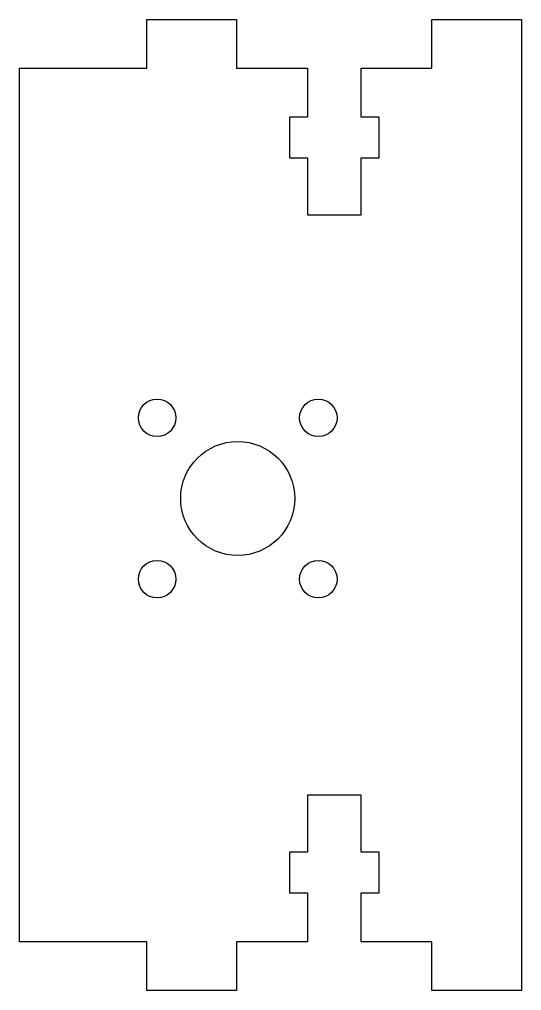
# Model space of a CAD drawing. Header units: millimetres. Extents: x -78.8 to -48, y -85.2 to -25.6.
import ezdxf

# ---------------------------------------------------------------- set-up
doc = ezdxf.new("R2010")
doc.units = ezdxf.units.MM
doc.layers.get('0').update_dxf_attribs({"linetype": 'CONTINUOUS'})

msp = doc.modelspace()

# ---------------------------------------------------------------- linework, layer by layer
msp.add_lwpolyline([(-62.262, -79.2), (-61.162, -79.2), (-61.162, -82.2), (-65.512, -82.2), (-65.512, -85.2), (-71.012, -85.2), (-71.012, -82.2), (-78.837, -82.2), (-78.837, -28.6), (-71.012, -28.6), (-71.012, -25.6), (-65.512, -25.6), (-65.512, -28.6), (-61.162, -28.6), (-61.162, -31.6), (-62.262, -31.6), (-62.262, -34.1), (-61.162, -34.1), (-61.162, -37.6), (-57.862, -37.6), (-57.862, -34.1), (-56.762, -34.1), (-56.762, -31.6), (-57.862, -31.6), (-57.862, -28.6), (-53.512, -28.6), (-53.512, -25.6), (-48.012, -25.6), (-48.012, -85.2), (-53.512, -85.2), (-53.512, -82.2), (-57.862, -82.2), (-57.862, -79.2), (-56.762, -79.2), (-56.762, -76.7), (-57.862, -76.7), (-57.862, -73.2), (-61.162, -73.2), (-61.162, -76.7), (-62.262, -76.7)], close=True)
for centre, radius in [((-70.386, -50.05), 1.15), ((-60.487, -50.05), 1.15), ((-65.437, -55), 3.5), ((-70.386, -59.95), 1.15), ((-60.487, -59.95), 1.15)]:
    msp.add_circle(centre, radius)

doc.saveas('drawing.dxf')
